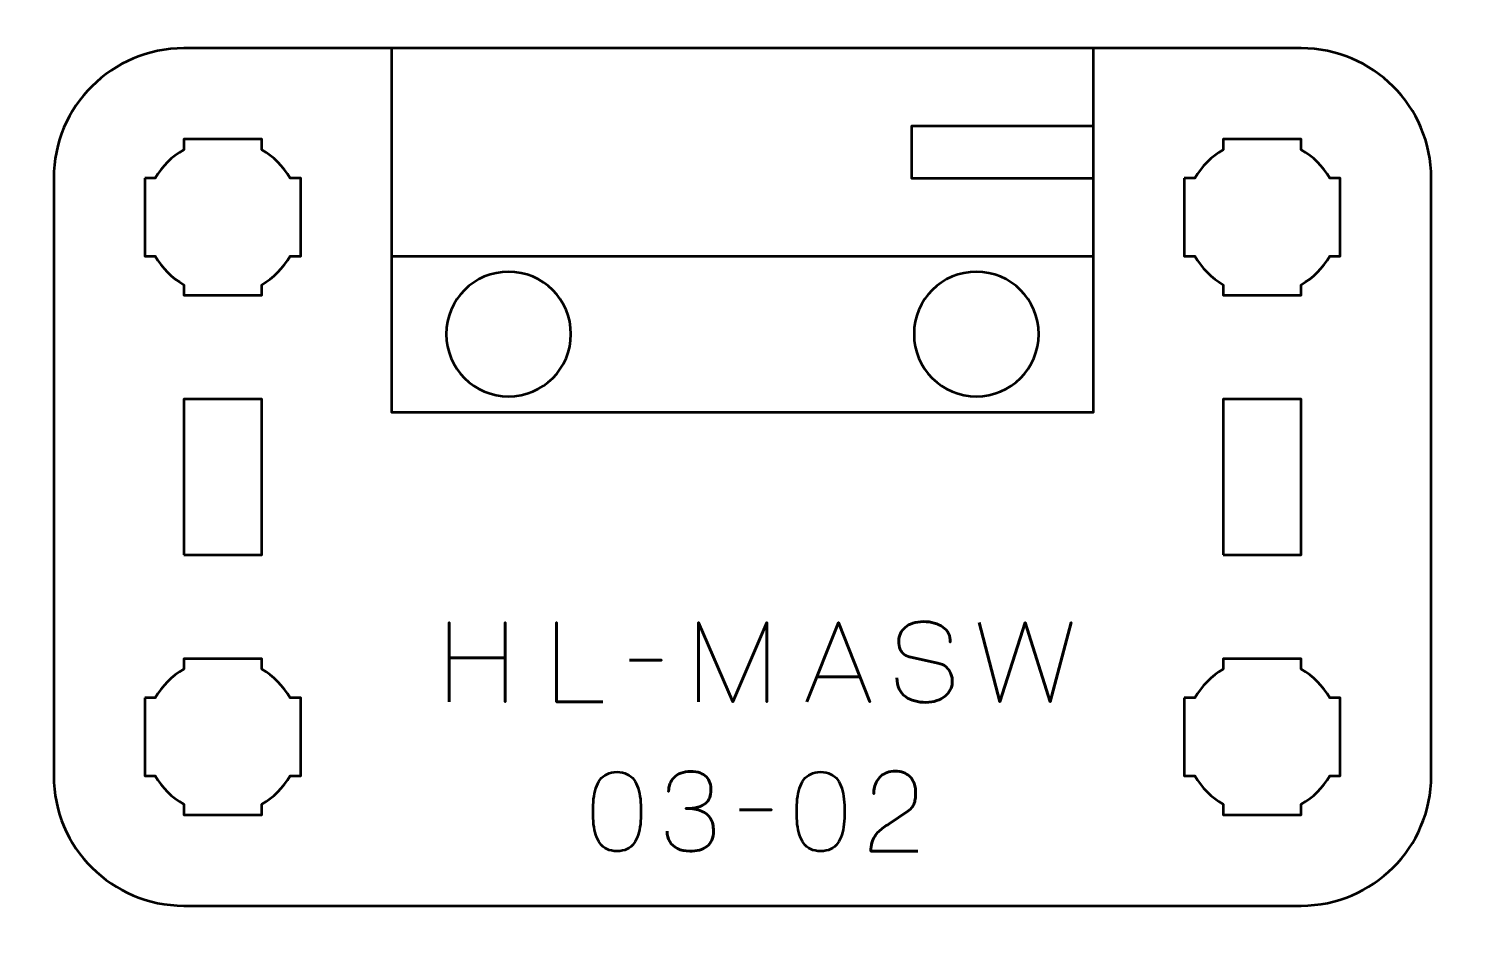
# Model space of a CAD drawing. Header units: centimetres. Extents: x -21 to 0, y -29.7 to 0.
# Drawn here: x -16.95 to -11.4, y -20.65 to -17.12 of the extents above; entities that cross this region are included whole.
import ezdxf

# ---------------------------------------------------------------- set-up
doc = ezdxf.new("R2010")
doc.units = ezdxf.units.CM
doc.header["$MEASUREMENT"] = 0
doc.layers.add('Layer 1', color=7, linetype='Continuous')

msp = doc.modelspace()

# ---------------------------------------------------------------- linework, layer by layer
at = {"layer": 'Layer 1', "lineweight": 53}
for points in [[(-16.35, -19.15), (-16.05, -19.15), (-16.05, -18.55), (-16.35, -18.55), (-16.35, -19.15)], [(-12.35, -19.15), (-12.05, -19.15), (-12.05, -18.55), (-12.35, -18.55), (-12.35, -19.15)]]:
    msp.add_lwpolyline(points, close=True, dxfattribs=at)
at = {"layer": 'Layer 1', "color": 1, "lineweight": 53}
msp.add_open_spline([(-21.00003, -29.19995), (-21.00003, -29.19995), (-21.00003, -2.89992), (-21.00003, -2.89992), (-21.00003, -2.89992), (-21.00003, -2.81709), (-20.93286, -2.74992), (-20.85003, -2.74992), (-20.85003, -2.74992), (-20.7672, -2.74992), (-20.70003, -2.68275), (-20.70003, -2.59992), (-20.70003, -2.59992), (-20.70003, -2.51709), (-20.7672, -2.44992), (-20.85003, -2.44992), (-20.85003, -2.44992), (-20.93286, -2.44992), (-21.00003, -2.38275), (-21.00003, -2.29992), (-21.00003, -2.29992), (-21.00003, -2.21709), (-20.93286, -2.14992), (-20.85003, -2.14992), (-20.85003, -2.14992), (-20.7672, -2.14992), (-20.70003, -2.08275), (-20.70003, -1.99992), (-20.70003, -1.99992), (-20.70003, -1.91709), (-20.7672, -1.84992), (-20.85003, -1.84992), (-20.85003, -1.84992), (-20.93286, -1.84992), (-21.00003, -1.78275), (-21.00003, -1.69992), (-21.00003, -1.69992), (-21.00003, -1.61709), (-20.93286, -1.54992), (-20.85003, -1.54992), (-20.85003, -1.54992), (-20.7672, -1.54992), (-20.70003, -1.48275), (-20.70003, -1.39992), (-20.70003, -1.39992), (-20.70003, -1.31709), (-20.7672, -1.24992), (-20.85003, -1.24992), (-20.85003, -1.24992), (-20.93286, -1.24992), (-21.00003, -1.18275), (-21.00003, -1.09992), (-21.00003, -1.09992), (-21.00003, -1.09992), (-21.00003, -0.49992), (-21.00003, -0.49992), (-21.00003, -0.49992), (-21.00003, -0.22295), (-20.77694, 0.00004), (-20.49994, 0.00004), (-20.49994, 0.00004), (-20.49994, 0.00004), (-0.50008, 0.00004), (-0.50008, 0.00004), (-0.50008, 0.00004), (-0.22294, 0.00004), (0.00002, -0.22295), (0.00002, -0.49992), (0.00002, -0.49992), (0.00002, -0.49992), (0.00002, -29.19995), (0.00002, -29.19995), (0.00002, -29.19995), (0.00002, -29.47695), (-0.22294, -29.70004), (-0.50008, -29.70004), (-0.50008, -29.70004), (-0.50008, -29.70004), (-20.49994, -29.70004), (-20.49994, -29.70004), (-20.49994, -29.70004), (-20.77694, -29.70004), (-21.00003, -29.47695), (-21.00003, -29.19995)], degree=3, knots=[0, 0, 0, 0, 0.047619, 0.047619, 0.047619, 0.047619, 0.0952381, 0.0952381, 0.0952381, 0.0952381, 0.1428571, 0.1428571, 0.1428571, 0.1428571, 0.1904762, 0.1904762, 0.1904762, 0.1904762, 0.2380952, 0.2380952, 0.2380952, 0.2380952, 0.2857143, 0.2857143, 0.2857143, 0.2857143, 0.3333333, 0.3333333, 0.3333333, 0.3333333, 0.3809524, 0.3809524, 0.3809524, 0.3809524, 0.4285714, 0.4285714, 0.4285714, 0.4285714, 0.4761905, 0.4761905, 0.4761905, 0.4761905, 0.5238095, 0.5238095, 0.5238095, 0.5238095, 0.5714286, 0.5714286, 0.5714286, 0.5714286, 0.6190476, 0.6190476, 0.6190476, 0.6190476, 0.6666667, 0.6666667, 0.6666667, 0.6666667, 0.7142857, 0.7142857, 0.7142857, 0.7142857, 0.7619048, 0.7619048, 0.7619048, 0.7619048, 0.8095238, 0.8095238, 0.8095238, 0.8095238, 0.8571429, 0.8571429, 0.8571429, 0.8571429, 0.9047619, 0.9047619, 0.9047619, 0.9047619, 0.952381, 0.952381, 0.952381, 0.952381, 1, 1, 1, 1], dxfattribs=at)
at = {"layer": 'Layer 1', "color": 3, "lineweight": 53}
msp.add_open_spline([(-16.85, -20), (-16.85, -20), (-16.85, -17.7), (-16.85, -17.7), (-16.85, -17.7), (-16.85, -17.42391), (-16.62609, -17.2), (-16.35, -17.2), (-16.35, -17.2), (-16.35, -17.2), (-12.05, -17.2), (-12.05, -17.2), (-12.05, -17.2), (-11.77391, -17.2), (-11.55, -17.42391), (-11.55, -17.7), (-11.55, -17.7), (-11.55, -17.7), (-11.55, -20), (-11.55, -20), (-11.55, -20), (-11.55, -20.27609), (-11.77391, -20.5), (-12.05, -20.5), (-12.05, -20.5), (-12.05, -20.5), (-16.35, -20.5), (-16.35, -20.5), (-16.35, -20.5), (-16.62609, -20.5), (-16.85, -20.27609), (-16.85, -20)], degree=3, knots=[0, 0, 0, 0, 0.125, 0.125, 0.125, 0.125, 0.25, 0.25, 0.25, 0.25, 0.375, 0.375, 0.375, 0.375, 0.5, 0.5, 0.5, 0.5, 0.625, 0.625, 0.625, 0.625, 0.75, 0.75, 0.75, 0.75, 0.875, 0.875, 0.875, 0.875, 1, 1, 1, 1], dxfattribs=at)
at = {"layer": 'Layer 1', "color": 5, "lineweight": 53}
for points, knots in [([(-12.85, -17.2), (-12.85, -17.2), (-12.85, -18.6), (-12.85, -18.6), (-12.85, -18.6), (-12.85, -18.6), (-15.55, -18.6), (-15.55, -18.6), (-15.55, -18.6), (-15.55, -18.6), (-15.55, -17.2), (-15.55, -17.2), (-15.55, -17.2), (-15.55, -17.2), (-12.85, -17.2), (-12.85, -17.2)], [0, 0, 0, 0, 0.25, 0.25, 0.25, 0.25, 0.5, 0.5, 0.5, 0.5, 0.75, 0.75, 0.75, 0.75, 1, 1, 1, 1]), ([(-12.85, -17.2), (-12.85, -17.2), (-12.85, -18), (-12.85, -18), (-12.85, -18), (-12.85, -18), (-15.55, -18), (-15.55, -18), (-15.55, -18), (-15.55, -18), (-15.55, -17.2), (-15.55, -17.2), (-15.55, -17.2), (-15.55, -17.2), (-12.85, -17.2), (-12.85, -17.2)], [0, 0, 0, 0, 0.25, 0.25, 0.25, 0.25, 0.5, 0.5, 0.5, 0.5, 0.75, 0.75, 0.75, 0.75, 1, 1, 1, 1]), ([(-12.85, -17.5), (-12.85, -17.5), (-12.85, -17.7), (-12.85, -17.7), (-12.85, -17.7), (-12.85, -17.7), (-13.55, -17.7), (-13.55, -17.7), (-13.55, -17.7), (-13.55, -17.7), (-13.55, -17.5), (-13.55, -17.5), (-13.55, -17.5), (-13.55, -17.5), (-12.85, -17.5), (-12.85, -17.5)], [0, 0, 0, 0, 0.25, 0.25, 0.25, 0.25, 0.5, 0.5, 0.5, 0.5, 0.75, 0.75, 0.75, 0.75, 1, 1, 1, 1]), ([(-15.32817, -19.71494), (-15.32817, -19.71494), (-15.32817, -19.54603), (-15.32817, -19.54603), (-15.32817, -19.54603), (-15.32817, -19.54603), (-15.1127, -19.54603), (-15.1127, -19.54603), (-15.1127, -19.54603), (-15.1127, -19.54603), (-15.1127, -19.71494), (-15.1127, -19.71494), (-15.1127, -19.71494), (-15.1127, -19.71494), (-15.1127, -19.41014), (-15.1127, -19.41014), (-15.1127, -19.41014), (-15.1127, -19.41014), (-15.1127, -19.54603), (-15.1127, -19.54603), (-15.1127, -19.54603), (-15.1127, -19.54603), (-15.32817, -19.54603), (-15.32817, -19.54603), (-15.32817, -19.54603), (-15.32817, -19.54603), (-15.32817, -19.41014), (-15.32817, -19.41014), (-15.32817, -19.41014), (-15.32817, -19.41014), (-15.32817, -19.71494), (-15.32817, -19.71494)], [0, 0, 0, 0, 0.125, 0.125, 0.125, 0.125, 0.25, 0.25, 0.25, 0.25, 0.375, 0.375, 0.375, 0.375, 0.5, 0.5, 0.5, 0.5, 0.625, 0.625, 0.625, 0.625, 0.75, 0.75, 0.75, 0.75, 0.875, 0.875, 0.875, 0.875, 1, 1, 1, 1]), ([(-14.73678, -19.71494), (-14.73678, -19.71494), (-14.915, -19.71494), (-14.915, -19.71494), (-14.915, -19.71494), (-14.915, -19.71494), (-14.915, -19.40972), (-14.915, -19.40972), (-14.915, -19.40972), (-14.915, -19.40972), (-14.915, -19.71494), (-14.915, -19.71494), (-14.915, -19.71494), (-14.915, -19.71494), (-14.73678, -19.71494), (-14.73678, -19.71494)], [0, 0, 0, 0, 0.25, 0.25, 0.25, 0.25, 0.5, 0.5, 0.5, 0.5, 0.75, 0.75, 0.75, 0.75, 1, 1, 1, 1]), ([(-14.36891, -19.71494), (-14.36891, -19.71494), (-14.36891, -19.40972), (-14.36891, -19.40972), (-14.36891, -19.40972), (-14.36891, -19.40972), (-14.23768, -19.71494), (-14.23768, -19.71494), (-14.23768, -19.71494), (-14.23768, -19.71494), (-14.10602, -19.40972), (-14.10602, -19.40972), (-14.10602, -19.40972), (-14.10602, -19.40972), (-14.10602, -19.71494), (-14.10602, -19.71494), (-14.10602, -19.71494), (-14.10602, -19.71494), (-14.10602, -19.40972), (-14.10602, -19.40972), (-14.10602, -19.40972), (-14.10602, -19.40972), (-14.23768, -19.71494), (-14.23768, -19.71494), (-14.23768, -19.71494), (-14.23768, -19.71494), (-14.36891, -19.40972), (-14.36891, -19.40972), (-14.36891, -19.40972), (-14.36891, -19.40972), (-14.36891, -19.71494), (-14.36891, -19.71494)], [0, 0, 0, 0, 0.125, 0.125, 0.125, 0.125, 0.25, 0.25, 0.25, 0.25, 0.375, 0.375, 0.375, 0.375, 0.5, 0.5, 0.5, 0.5, 0.625, 0.625, 0.625, 0.625, 0.75, 0.75, 0.75, 0.75, 0.875, 0.875, 0.875, 0.875, 1, 1, 1, 1]), ([(-13.95193, -19.71494), (-13.95193, -19.71494), (-13.83086, -19.40972), (-13.83086, -19.40972), (-13.83086, -19.40972), (-13.83086, -19.40972), (-13.70936, -19.71494), (-13.70936, -19.71494), (-13.70936, -19.71494), (-13.70936, -19.71494), (-13.83086, -19.40972), (-13.83086, -19.40972), (-13.83086, -19.40972), (-13.83086, -19.40972), (-13.95193, -19.71494), (-13.95193, -19.71494)], [0, 0, 0, 0, 0.25, 0.25, 0.25, 0.25, 0.5, 0.5, 0.5, 0.5, 0.75, 0.75, 0.75, 0.75, 1, 1, 1, 1]), ([(-13.60607, -19.62265), (-13.60593, -19.63952), (-13.60297, -19.65398), (-13.59704, -19.66605), (-13.59704, -19.66605), (-13.59118, -19.67804), (-13.583, -19.68785), (-13.5727, -19.69547), (-13.5727, -19.69547), (-13.56233, -19.70302), (-13.5504, -19.70859), (-13.53693, -19.71219), (-13.53693, -19.71219), (-13.52352, -19.71572), (-13.50913, -19.71748), (-13.49389, -19.71748), (-13.49389, -19.71748), (-13.47851, -19.71741), (-13.46468, -19.71515), (-13.45233, -19.71085), (-13.45233, -19.71085), (-13.44005, -19.70654), (-13.42954, -19.70076), (-13.42072, -19.69349), (-13.42072, -19.69349), (-13.41197, -19.68622), (-13.4052, -19.67811), (-13.4004, -19.66908), (-13.4004, -19.66908), (-13.3956, -19.66005), (-13.39306, -19.65081), (-13.39271, -19.64128), (-13.39271, -19.64128), (-13.39229, -19.62879), (-13.39412, -19.61736), (-13.39814, -19.60706), (-13.39814, -19.60706), (-13.40217, -19.59676), (-13.40838, -19.58815), (-13.41677, -19.5811), (-13.41677, -19.5811), (-13.4251, -19.57404), (-13.43561, -19.5691), (-13.44817, -19.56635), (-13.44817, -19.56635), (-13.44817, -19.56635), (-13.55188, -19.54391), (-13.55188, -19.54391), (-13.55188, -19.54391), (-13.56162, -19.54187), (-13.57002, -19.53841), (-13.57693, -19.53361), (-13.57693, -19.53361), (-13.58385, -19.52875), (-13.58921, -19.52204), (-13.59288, -19.51343), (-13.59288, -19.51343), (-13.59655, -19.5049), (-13.59845, -19.49403), (-13.59845, -19.48084), (-13.59845, -19.48084), (-13.59845, -19.47082), (-13.5964, -19.46137), (-13.59224, -19.45248), (-13.59224, -19.45248), (-13.58815, -19.44359), (-13.58208, -19.43575), (-13.57411, -19.42884), (-13.57411, -19.42884), (-13.56614, -19.422), (-13.55626, -19.41663), (-13.54455, -19.41275), (-13.54455, -19.41275), (-13.53276, -19.4088), (-13.51929, -19.40683), (-13.50405, -19.40676), (-13.50405, -19.40676), (-13.48874, -19.40676), (-13.4747, -19.40852), (-13.46186, -19.41205), (-13.46186, -19.41205), (-13.44909, -19.41558), (-13.43801, -19.42066), (-13.4287, -19.42743), (-13.4287, -19.42743), (-13.41938, -19.4342), (-13.41219, -19.44253), (-13.40725, -19.45226), (-13.40725, -19.45226), (-13.40231, -19.46207), (-13.39998, -19.47329), (-13.40033, -19.48592), (-13.40033, -19.48592), (-13.39998, -19.47329), (-13.40231, -19.46207), (-13.40725, -19.45226), (-13.40725, -19.45226), (-13.41219, -19.44253), (-13.41938, -19.4342), (-13.4287, -19.42743), (-13.4287, -19.42743), (-13.43801, -19.42066), (-13.44909, -19.41558), (-13.46186, -19.41205), (-13.46186, -19.41205), (-13.4747, -19.40852), (-13.48874, -19.40676), (-13.50405, -19.40676), (-13.50405, -19.40676), (-13.51929, -19.40683), (-13.53276, -19.4088), (-13.54455, -19.41275), (-13.54455, -19.41275), (-13.55626, -19.41663), (-13.56614, -19.422), (-13.57411, -19.42884), (-13.57411, -19.42884), (-13.58208, -19.43575), (-13.58815, -19.44359), (-13.59224, -19.45248), (-13.59224, -19.45248), (-13.5964, -19.46137), (-13.59845, -19.47082), (-13.59845, -19.48084), (-13.59845, -19.48084), (-13.59845, -19.49403), (-13.59662, -19.5049), (-13.59309, -19.51336), (-13.59309, -19.51336), (-13.58949, -19.5219), (-13.5842, -19.52853), (-13.57728, -19.5334), (-13.57728, -19.5334), (-13.57037, -19.5382), (-13.5619, -19.54173), (-13.55188, -19.54391), (-13.55188, -19.54391), (-13.55188, -19.54391), (-13.44817, -19.56635), (-13.44817, -19.56635), (-13.44817, -19.56635), (-13.43533, -19.5691), (-13.42474, -19.57404), (-13.41642, -19.5811), (-13.41642, -19.5811), (-13.40802, -19.58815), (-13.40188, -19.59676), (-13.39793, -19.60706), (-13.39793, -19.60706), (-13.39405, -19.61736), (-13.39229, -19.62879), (-13.39271, -19.64128), (-13.39271, -19.64128), (-13.39306, -19.65081), (-13.3956, -19.66005), (-13.4004, -19.66908), (-13.4004, -19.66908), (-13.4052, -19.67811), (-13.41197, -19.68622), (-13.42072, -19.69349), (-13.42072, -19.69349), (-13.42954, -19.70076), (-13.44005, -19.70654), (-13.45233, -19.71085), (-13.45233, -19.71085), (-13.46468, -19.71515), (-13.47851, -19.71741), (-13.49389, -19.71748), (-13.49389, -19.71748), (-13.50913, -19.71748), (-13.52352, -19.71572), (-13.53693, -19.71219), (-13.53693, -19.71219), (-13.5504, -19.70859), (-13.56233, -19.70302), (-13.5727, -19.69547), (-13.5727, -19.69547), (-13.583, -19.68785), (-13.59118, -19.67804), (-13.59704, -19.66605), (-13.59704, -19.66605), (-13.60297, -19.65398), (-13.60593, -19.63952), (-13.60607, -19.62265)], [0, 0, 0, 0, 0.0217391, 0.0217391, 0.0217391, 0.0217391, 0.0434783, 0.0434783, 0.0434783, 0.0434783, 0.0652174, 0.0652174, 0.0652174, 0.0652174, 0.0869565, 0.0869565, 0.0869565, 0.0869565, 0.1086957, 0.1086957, 0.1086957, 0.1086957, 0.1304348, 0.1304348, 0.1304348, 0.1304348, 0.1521739, 0.1521739, 0.1521739, 0.1521739, 0.173913, 0.173913, 0.173913, 0.173913, 0.1956522, 0.1956522, 0.1956522, 0.1956522, 0.2173913, 0.2173913, 0.2173913, 0.2173913, 0.2391304, 0.2391304, 0.2391304, 0.2391304, 0.2608696, 0.2608696, 0.2608696, 0.2608696, 0.2826087, 0.2826087, 0.2826087, 0.2826087, 0.3043478, 0.3043478, 0.3043478, 0.3043478, 0.326087, 0.326087, 0.326087, 0.326087, 0.3478261, 0.3478261, 0.3478261, 0.3478261, 0.3695652, 0.3695652, 0.3695652, 0.3695652, 0.3913043, 0.3913043, 0.3913043, 0.3913043, 0.4130435, 0.4130435, 0.4130435, 0.4130435, 0.4347826, 0.4347826, 0.4347826, 0.4347826, 0.4565217, 0.4565217, 0.4565217, 0.4565217, 0.4782609, 0.4782609, 0.4782609, 0.4782609, 0.5, 0.5, 0.5, 0.5, 0.5217391, 0.5217391, 0.5217391, 0.5217391, 0.5434783, 0.5434783, 0.5434783, 0.5434783, 0.5652174, 0.5652174, 0.5652174, 0.5652174, 0.5869565, 0.5869565, 0.5869565, 0.5869565, 0.6086957, 0.6086957, 0.6086957, 0.6086957, 0.6304348, 0.6304348, 0.6304348, 0.6304348, 0.6521739, 0.6521739, 0.6521739, 0.6521739, 0.673913, 0.673913, 0.673913, 0.673913, 0.6956522, 0.6956522, 0.6956522, 0.6956522, 0.7173913, 0.7173913, 0.7173913, 0.7173913, 0.7391304, 0.7391304, 0.7391304, 0.7391304, 0.7608696, 0.7608696, 0.7608696, 0.7608696, 0.7826087, 0.7826087, 0.7826087, 0.7826087, 0.8043478, 0.8043478, 0.8043478, 0.8043478, 0.826087, 0.826087, 0.826087, 0.826087, 0.8478261, 0.8478261, 0.8478261, 0.8478261, 0.8695652, 0.8695652, 0.8695652, 0.8695652, 0.8913043, 0.8913043, 0.8913043, 0.8913043, 0.9130435, 0.9130435, 0.9130435, 0.9130435, 0.9347826, 0.9347826, 0.9347826, 0.9347826, 0.9565217, 0.9565217, 0.9565217, 0.9565217, 0.9782609, 0.9782609, 0.9782609, 0.9782609, 1, 1, 1, 1]), ([(-13.28984, -19.40972), (-13.28984, -19.40972), (-13.20941, -19.71494), (-13.20941, -19.71494), (-13.20941, -19.71494), (-13.20941, -19.71494), (-13.11247, -19.40972), (-13.11247, -19.40972), (-13.11247, -19.40972), (-13.11247, -19.40972), (-13.01552, -19.71494), (-13.01552, -19.71494), (-13.01552, -19.71494), (-13.01552, -19.71494), (-12.93509, -19.40972), (-12.93509, -19.40972), (-12.93509, -19.40972), (-12.93509, -19.40972), (-13.01552, -19.71494), (-13.01552, -19.71494), (-13.01552, -19.71494), (-13.01552, -19.71494), (-13.11247, -19.40972), (-13.11247, -19.40972), (-13.11247, -19.40972), (-13.11247, -19.40972), (-13.20941, -19.71494), (-13.20941, -19.71494), (-13.20941, -19.71494), (-13.20941, -19.71494), (-13.28984, -19.40972), (-13.28984, -19.40972)], [0, 0, 0, 0, 0.125, 0.125, 0.125, 0.125, 0.25, 0.25, 0.25, 0.25, 0.375, 0.375, 0.375, 0.375, 0.5, 0.5, 0.5, 0.5, 0.625, 0.625, 0.625, 0.625, 0.75, 0.75, 0.75, 0.75, 0.875, 0.875, 0.875, 0.875, 1, 1, 1, 1]), ([(-14.63476, -19.55534), (-14.63476, -19.55534), (-14.51157, -19.55534), (-14.51157, -19.55534), (-14.51157, -19.55534), (-14.51157, -19.55534), (-14.63476, -19.55534), (-14.63476, -19.55534)], [0, 0, 0, 0, 0.5, 0.5, 0.5, 0.5, 1, 1, 1, 1]), ([(-13.91383, -19.61884), (-13.91383, -19.61884), (-13.74789, -19.61884), (-13.74789, -19.61884), (-13.74789, -19.61884), (-13.74789, -19.61884), (-13.91383, -19.61884), (-13.91383, -19.61884)], [0, 0, 0, 0, 0.5, 0.5, 0.5, 0.5, 1, 1, 1, 1]), ([(-14.6828, -20.29025), (-14.66799, -20.29018), (-14.65522, -20.28757), (-14.64456, -20.28249), (-14.64456, -20.28249), (-14.63398, -20.27741), (-14.62516, -20.27014), (-14.61811, -20.2609), (-14.61811, -20.2609), (-14.61112, -20.25159), (-14.60562, -20.24058), (-14.60153, -20.22788), (-14.60153, -20.22788), (-14.5975, -20.21518), (-14.59461, -20.20128), (-14.59299, -20.18604), (-14.59299, -20.18604), (-14.59129, -20.1708), (-14.59045, -20.15478), (-14.59052, -20.13785), (-14.59052, -20.13785), (-14.59045, -20.12099), (-14.59129, -20.10497), (-14.59299, -20.0898), (-14.59299, -20.0898), (-14.59461, -20.07463), (-14.5975, -20.06066), (-14.60153, -20.04796), (-14.60153, -20.04796), (-14.60562, -20.03533), (-14.61112, -20.02433), (-14.61811, -20.01494), (-14.61811, -20.01494), (-14.62516, -20.00563), (-14.63398, -19.99836), (-14.64456, -19.99328), (-14.64456, -19.99328), (-14.65522, -19.98813), (-14.66799, -19.98552), (-14.6828, -19.98545), (-14.6828, -19.98545), (-14.69762, -19.98552), (-14.71039, -19.98813), (-14.72105, -19.99328), (-14.72105, -19.99328), (-14.73163, -19.99836), (-14.74045, -20.00563), (-14.7475, -20.01494), (-14.7475, -20.01494), (-14.75449, -20.02433), (-14.75999, -20.03533), (-14.76408, -20.04796), (-14.76408, -20.04796), (-14.76811, -20.06066), (-14.771, -20.07463), (-14.77262, -20.0898), (-14.77262, -20.0898), (-14.77431, -20.10497), (-14.77516, -20.12099), (-14.77509, -20.13785), (-14.77509, -20.13785), (-14.77516, -20.15478), (-14.77431, -20.1708), (-14.77262, -20.18604), (-14.77262, -20.18604), (-14.771, -20.20128), (-14.76811, -20.21518), (-14.76408, -20.22788), (-14.76408, -20.22788), (-14.75999, -20.24058), (-14.75449, -20.25159), (-14.7475, -20.2609), (-14.7475, -20.2609), (-14.74045, -20.27014), (-14.73163, -20.27741), (-14.72105, -20.28249), (-14.72105, -20.28249), (-14.71039, -20.28757), (-14.69762, -20.29018), (-14.6828, -20.29025)], [0, 0, 0, 0, 0.05, 0.05, 0.05, 0.05, 0.1, 0.1, 0.1, 0.1, 0.15, 0.15, 0.15, 0.15, 0.2, 0.2, 0.2, 0.2, 0.25, 0.25, 0.25, 0.25, 0.3, 0.3, 0.3, 0.3, 0.35, 0.35, 0.35, 0.35, 0.4, 0.4, 0.4, 0.4, 0.45, 0.45, 0.45, 0.45, 0.5, 0.5, 0.5, 0.5, 0.55, 0.55, 0.55, 0.55, 0.6, 0.6, 0.6, 0.6, 0.65, 0.65, 0.65, 0.65, 0.7, 0.7, 0.7, 0.7, 0.75, 0.75, 0.75, 0.75, 0.8, 0.8, 0.8, 0.8, 0.85, 0.85, 0.85, 0.85, 0.9, 0.9, 0.9, 0.9, 0.95, 0.95, 0.95, 0.95, 1, 1, 1, 1]), ([(-14.6828, -20.29025), (-14.66799, -20.29018), (-14.65522, -20.28757), (-14.64456, -20.28249), (-14.64456, -20.28249), (-14.63398, -20.27741), (-14.62516, -20.27014), (-14.61811, -20.2609), (-14.61811, -20.2609), (-14.61112, -20.25159), (-14.60562, -20.24058), (-14.60153, -20.22788), (-14.60153, -20.22788), (-14.5975, -20.21518), (-14.59461, -20.20128), (-14.59299, -20.18604), (-14.59299, -20.18604), (-14.59129, -20.1708), (-14.59045, -20.15478), (-14.59052, -20.13785), (-14.59052, -20.13785), (-14.59045, -20.12099), (-14.59129, -20.10497), (-14.59299, -20.0898), (-14.59299, -20.0898), (-14.59461, -20.07463), (-14.5975, -20.06066), (-14.60153, -20.04796), (-14.60153, -20.04796), (-14.60562, -20.03533), (-14.61112, -20.02433), (-14.61811, -20.01494), (-14.61811, -20.01494), (-14.62516, -20.00563), (-14.63398, -19.99836), (-14.64456, -19.99328), (-14.64456, -19.99328), (-14.65522, -19.98813), (-14.66799, -19.98552), (-14.6828, -19.98545), (-14.6828, -19.98545), (-14.69762, -19.98552), (-14.71039, -19.98813), (-14.72105, -19.99328), (-14.72105, -19.99328), (-14.73163, -19.99836), (-14.74045, -20.00563), (-14.7475, -20.01494), (-14.7475, -20.01494), (-14.75449, -20.02433), (-14.75999, -20.03533), (-14.76408, -20.04796), (-14.76408, -20.04796), (-14.76811, -20.06066), (-14.771, -20.07463), (-14.77262, -20.0898), (-14.77262, -20.0898), (-14.77431, -20.10497), (-14.77516, -20.12099), (-14.77509, -20.13785), (-14.77509, -20.13785), (-14.77516, -20.15478), (-14.77431, -20.1708), (-14.77262, -20.18604), (-14.77262, -20.18604), (-14.771, -20.20128), (-14.76811, -20.21518), (-14.76408, -20.22788), (-14.76408, -20.22788), (-14.75999, -20.24058), (-14.75449, -20.25159), (-14.7475, -20.2609), (-14.7475, -20.2609), (-14.74045, -20.27014), (-14.73163, -20.27741), (-14.72105, -20.28249), (-14.72105, -20.28249), (-14.71039, -20.28757), (-14.69762, -20.29018), (-14.6828, -20.29025)], [0, 0, 0, 0, 0.05, 0.05, 0.05, 0.05, 0.1, 0.1, 0.1, 0.1, 0.15, 0.15, 0.15, 0.15, 0.2, 0.2, 0.2, 0.2, 0.25, 0.25, 0.25, 0.25, 0.3, 0.3, 0.3, 0.3, 0.35, 0.35, 0.35, 0.35, 0.4, 0.4, 0.4, 0.4, 0.45, 0.45, 0.45, 0.45, 0.5, 0.5, 0.5, 0.5, 0.55, 0.55, 0.55, 0.55, 0.6, 0.6, 0.6, 0.6, 0.65, 0.65, 0.65, 0.65, 0.7, 0.7, 0.7, 0.7, 0.75, 0.75, 0.75, 0.75, 0.8, 0.8, 0.8, 0.8, 0.85, 0.85, 0.85, 0.85, 0.9, 0.9, 0.9, 0.9, 0.95, 0.95, 0.95, 0.95, 1, 1, 1, 1]), ([(-14.49019, -20.21363), (-14.49012, -20.22887), (-14.48659, -20.24213), (-14.47961, -20.25363), (-14.47961, -20.25363), (-14.47262, -20.26506), (-14.46267, -20.27402), (-14.44969, -20.28044), (-14.44969, -20.28044), (-14.43671, -20.28686), (-14.42112, -20.29011), (-14.40298, -20.29025), (-14.40298, -20.29025), (-14.38937, -20.29025), (-14.37702, -20.28884), (-14.3658, -20.28588), (-14.3658, -20.28588), (-14.35465, -20.28291), (-14.34506, -20.27833), (-14.33694, -20.27205), (-14.33694, -20.27205), (-14.32883, -20.26577), (-14.32262, -20.25765), (-14.31818, -20.24778), (-14.31818, -20.24778), (-14.3138, -20.23783), (-14.31162, -20.2259), (-14.31155, -20.21193), (-14.31155, -20.21193), (-14.31147, -20.19331), (-14.31528, -20.17757), (-14.32283, -20.1648), (-14.32283, -20.1648), (-14.33038, -20.15203), (-14.3421, -20.14244), (-14.35783, -20.13588), (-14.35783, -20.13588), (-14.37356, -20.12931), (-14.39374, -20.126), (-14.41822, -20.126), (-14.41822, -20.126), (-14.39995, -20.12607), (-14.38464, -20.12438), (-14.37215, -20.12092), (-14.37215, -20.12092), (-14.35973, -20.11746), (-14.34979, -20.11259), (-14.34231, -20.10624), (-14.34231, -20.10624), (-14.33483, -20.09996), (-14.3294, -20.09248), (-14.32615, -20.08388), (-14.32615, -20.08388), (-14.32283, -20.07534), (-14.32121, -20.06596), (-14.32128, -20.05573), (-14.32128, -20.05573), (-14.32121, -20.04549), (-14.32262, -20.03604), (-14.32544, -20.02729), (-14.32544, -20.02729), (-14.3282, -20.01854), (-14.33271, -20.01085), (-14.33885, -20.00429), (-14.33885, -20.00429), (-14.34499, -19.99773), (-14.3531, -19.99258), (-14.36305, -19.98891), (-14.36305, -19.98891), (-14.37307, -19.98524), (-14.38528, -19.98341), (-14.3996, -19.98334), (-14.3996, -19.98334), (-14.41385, -19.98341), (-14.42634, -19.98552), (-14.43692, -19.98962), (-14.43692, -19.98962), (-14.44758, -19.99371), (-14.45632, -19.99928), (-14.46338, -20.00641), (-14.46338, -20.00641), (-14.47036, -20.01353), (-14.47559, -20.02165), (-14.47904, -20.03082), (-14.47904, -20.03082), (-14.48257, -20.03999), (-14.48426, -20.04973), (-14.48426, -20.05996), (-14.48426, -20.05996), (-14.48426, -20.04973), (-14.48257, -20.03999), (-14.47904, -20.03082), (-14.47904, -20.03082), (-14.47559, -20.02165), (-14.47036, -20.01353), (-14.46338, -20.00641), (-14.46338, -20.00641), (-14.45632, -19.99928), (-14.44758, -19.99371), (-14.43692, -19.98962), (-14.43692, -19.98962), (-14.42634, -19.98552), (-14.41385, -19.98341), (-14.3996, -19.98334), (-14.3996, -19.98334), (-14.38528, -19.98341), (-14.37307, -19.98524), (-14.36305, -19.98891), (-14.36305, -19.98891), (-14.3531, -19.99258), (-14.34499, -19.99773), (-14.33885, -20.00429), (-14.33885, -20.00429), (-14.33271, -20.01085), (-14.3282, -20.01854), (-14.32544, -20.02729), (-14.32544, -20.02729), (-14.32262, -20.03604), (-14.32121, -20.04549), (-14.32128, -20.05573), (-14.32128, -20.05573), (-14.32121, -20.06596), (-14.32283, -20.07534), (-14.32615, -20.08388), (-14.32615, -20.08388), (-14.3294, -20.09248), (-14.33483, -20.09996), (-14.34231, -20.10624), (-14.34231, -20.10624), (-14.34979, -20.11259), (-14.35973, -20.11746), (-14.37215, -20.12092), (-14.37215, -20.12092), (-14.38464, -20.12438), (-14.39995, -20.12607), (-14.41822, -20.126), (-14.41822, -20.126), (-14.39374, -20.126), (-14.37356, -20.12931), (-14.35783, -20.13588), (-14.35783, -20.13588), (-14.3421, -20.14244), (-14.33038, -20.15203), (-14.32283, -20.1648), (-14.32283, -20.1648), (-14.31528, -20.17757), (-14.31147, -20.19331), (-14.31155, -20.21193), (-14.31155, -20.21193), (-14.31162, -20.2259), (-14.3138, -20.23783), (-14.31818, -20.24778), (-14.31818, -20.24778), (-14.32262, -20.25765), (-14.32883, -20.26577), (-14.33694, -20.27205), (-14.33694, -20.27205), (-14.34506, -20.27833), (-14.35465, -20.28291), (-14.3658, -20.28588), (-14.3658, -20.28588), (-14.37702, -20.28884), (-14.38937, -20.29025), (-14.40298, -20.29025), (-14.40298, -20.29025), (-14.42112, -20.29011), (-14.43671, -20.28686), (-14.44969, -20.28044), (-14.44969, -20.28044), (-14.46267, -20.27402), (-14.47262, -20.26506), (-14.47961, -20.25363), (-14.47961, -20.25363), (-14.48659, -20.24213), (-14.49012, -20.22887), (-14.49019, -20.21363)], [0, 0, 0, 0, 0.0227273, 0.0227273, 0.0227273, 0.0227273, 0.0454545, 0.0454545, 0.0454545, 0.0454545, 0.0681818, 0.0681818, 0.0681818, 0.0681818, 0.0909091, 0.0909091, 0.0909091, 0.0909091, 0.1136364, 0.1136364, 0.1136364, 0.1136364, 0.1363636, 0.1363636, 0.1363636, 0.1363636, 0.1590909, 0.1590909, 0.1590909, 0.1590909, 0.1818182, 0.1818182, 0.1818182, 0.1818182, 0.2045455, 0.2045455, 0.2045455, 0.2045455, 0.2272727, 0.2272727, 0.2272727, 0.2272727, 0.25, 0.25, 0.25, 0.25, 0.2727273, 0.2727273, 0.2727273, 0.2727273, 0.2954545, 0.2954545, 0.2954545, 0.2954545, 0.3181818, 0.3181818, 0.3181818, 0.3181818, 0.3409091, 0.3409091, 0.3409091, 0.3409091, 0.3636364, 0.3636364, 0.3636364, 0.3636364, 0.3863636, 0.3863636, 0.3863636, 0.3863636, 0.4090909, 0.4090909, 0.4090909, 0.4090909, 0.4318182, 0.4318182, 0.4318182, 0.4318182, 0.4545455, 0.4545455, 0.4545455, 0.4545455, 0.4772727, 0.4772727, 0.4772727, 0.4772727, 0.5, 0.5, 0.5, 0.5, 0.5227273, 0.5227273, 0.5227273, 0.5227273, 0.5454545, 0.5454545, 0.5454545, 0.5454545, 0.5681818, 0.5681818, 0.5681818, 0.5681818, 0.5909091, 0.5909091, 0.5909091, 0.5909091, 0.6136364, 0.6136364, 0.6136364, 0.6136364, 0.6363636, 0.6363636, 0.6363636, 0.6363636, 0.6590909, 0.6590909, 0.6590909, 0.6590909, 0.6818182, 0.6818182, 0.6818182, 0.6818182, 0.7045455, 0.7045455, 0.7045455, 0.7045455, 0.7272727, 0.7272727, 0.7272727, 0.7272727, 0.75, 0.75, 0.75, 0.75, 0.7727273, 0.7727273, 0.7727273, 0.7727273, 0.7954545, 0.7954545, 0.7954545, 0.7954545, 0.8181818, 0.8181818, 0.8181818, 0.8181818, 0.8409091, 0.8409091, 0.8409091, 0.8409091, 0.8636364, 0.8636364, 0.8636364, 0.8636364, 0.8863636, 0.8863636, 0.8863636, 0.8863636, 0.9090909, 0.9090909, 0.9090909, 0.9090909, 0.9318182, 0.9318182, 0.9318182, 0.9318182, 0.9545455, 0.9545455, 0.9545455, 0.9545455, 0.9772727, 0.9772727, 0.9772727, 0.9772727, 1, 1, 1, 1]), ([(-13.89922, -20.29025), (-13.88441, -20.29018), (-13.87164, -20.28757), (-13.86098, -20.28249), (-13.86098, -20.28249), (-13.8504, -20.27741), (-13.84158, -20.27014), (-13.83453, -20.2609), (-13.83453, -20.2609), (-13.82754, -20.25159), (-13.82204, -20.24058), (-13.81795, -20.22788), (-13.81795, -20.22788), (-13.81392, -20.21518), (-13.81103, -20.20128), (-13.80941, -20.18604), (-13.80941, -20.18604), (-13.80771, -20.1708), (-13.80687, -20.15478), (-13.80694, -20.13785), (-13.80694, -20.13785), (-13.80687, -20.12099), (-13.80771, -20.10497), (-13.80941, -20.0898), (-13.80941, -20.0898), (-13.81103, -20.07463), (-13.81392, -20.06066), (-13.81795, -20.04796), (-13.81795, -20.04796), (-13.82204, -20.03533), (-13.82754, -20.02433), (-13.83453, -20.01494), (-13.83453, -20.01494), (-13.84158, -20.00563), (-13.8504, -19.99836), (-13.86098, -19.99328), (-13.86098, -19.99328), (-13.87164, -19.98813), (-13.88441, -19.98552), (-13.89922, -19.98545), (-13.89922, -19.98545), (-13.91404, -19.98552), (-13.92681, -19.98813), (-13.93747, -19.99328), (-13.93747, -19.99328), (-13.94805, -19.99836), (-13.95687, -20.00563), (-13.96392, -20.01494), (-13.96392, -20.01494), (-13.97091, -20.02433), (-13.97641, -20.03533), (-13.9805, -20.04796), (-13.9805, -20.04796), (-13.98453, -20.06066), (-13.98742, -20.07463), (-13.98904, -20.0898), (-13.98904, -20.0898), (-13.99073, -20.10497), (-13.99158, -20.12099), (-13.99151, -20.13785), (-13.99151, -20.13785), (-13.99158, -20.15478), (-13.99073, -20.1708), (-13.98904, -20.18604), (-13.98904, -20.18604), (-13.98742, -20.20128), (-13.98453, -20.21518), (-13.9805, -20.22788), (-13.9805, -20.22788), (-13.97641, -20.24058), (-13.97091, -20.25159), (-13.96392, -20.2609), (-13.96392, -20.2609), (-13.95687, -20.27014), (-13.94805, -20.27741), (-13.93747, -20.28249), (-13.93747, -20.28249), (-13.92681, -20.28757), (-13.91404, -20.29018), (-13.89922, -20.29025)], [0, 0, 0, 0, 0.05, 0.05, 0.05, 0.05, 0.1, 0.1, 0.1, 0.1, 0.15, 0.15, 0.15, 0.15, 0.2, 0.2, 0.2, 0.2, 0.25, 0.25, 0.25, 0.25, 0.3, 0.3, 0.3, 0.3, 0.35, 0.35, 0.35, 0.35, 0.4, 0.4, 0.4, 0.4, 0.45, 0.45, 0.45, 0.45, 0.5, 0.5, 0.5, 0.5, 0.55, 0.55, 0.55, 0.55, 0.6, 0.6, 0.6, 0.6, 0.65, 0.65, 0.65, 0.65, 0.7, 0.7, 0.7, 0.7, 0.75, 0.75, 0.75, 0.75, 0.8, 0.8, 0.8, 0.8, 0.85, 0.85, 0.85, 0.85, 0.9, 0.9, 0.9, 0.9, 0.95, 0.95, 0.95, 0.95, 1, 1, 1, 1]), ([(-13.89922, -20.29025), (-13.88441, -20.29018), (-13.87164, -20.28757), (-13.86098, -20.28249), (-13.86098, -20.28249), (-13.8504, -20.27741), (-13.84158, -20.27014), (-13.83453, -20.2609), (-13.83453, -20.2609), (-13.82754, -20.25159), (-13.82204, -20.24058), (-13.81795, -20.22788), (-13.81795, -20.22788), (-13.81392, -20.21518), (-13.81103, -20.20128), (-13.80941, -20.18604), (-13.80941, -20.18604), (-13.80771, -20.1708), (-13.80687, -20.15478), (-13.80694, -20.13785), (-13.80694, -20.13785), (-13.80687, -20.12099), (-13.80771, -20.10497), (-13.80941, -20.0898), (-13.80941, -20.0898), (-13.81103, -20.07463), (-13.81392, -20.06066), (-13.81795, -20.04796), (-13.81795, -20.04796), (-13.82204, -20.03533), (-13.82754, -20.02433), (-13.83453, -20.01494), (-13.83453, -20.01494), (-13.84158, -20.00563), (-13.8504, -19.99836), (-13.86098, -19.99328), (-13.86098, -19.99328), (-13.87164, -19.98813), (-13.88441, -19.98552), (-13.89922, -19.98545), (-13.89922, -19.98545), (-13.91404, -19.98552), (-13.92681, -19.98813), (-13.93747, -19.99328), (-13.93747, -19.99328), (-13.94805, -19.99836), (-13.95687, -20.00563), (-13.96392, -20.01494), (-13.96392, -20.01494), (-13.97091, -20.02433), (-13.97641, -20.03533), (-13.9805, -20.04796), (-13.9805, -20.04796), (-13.98453, -20.06066), (-13.98742, -20.07463), (-13.98904, -20.0898), (-13.98904, -20.0898), (-13.99073, -20.10497), (-13.99158, -20.12099), (-13.99151, -20.13785), (-13.99151, -20.13785), (-13.99158, -20.15478), (-13.99073, -20.1708), (-13.98904, -20.18604), (-13.98904, -20.18604), (-13.98742, -20.20128), (-13.98453, -20.21518), (-13.9805, -20.22788), (-13.9805, -20.22788), (-13.97641, -20.24058), (-13.97091, -20.25159), (-13.96392, -20.2609), (-13.96392, -20.2609), (-13.95687, -20.27014), (-13.94805, -20.27741), (-13.93747, -20.28249), (-13.93747, -20.28249), (-13.92681, -20.28757), (-13.91404, -20.29018), (-13.89922, -20.29025)], [0, 0, 0, 0, 0.05, 0.05, 0.05, 0.05, 0.1, 0.1, 0.1, 0.1, 0.15, 0.15, 0.15, 0.15, 0.2, 0.2, 0.2, 0.2, 0.25, 0.25, 0.25, 0.25, 0.3, 0.3, 0.3, 0.3, 0.35, 0.35, 0.35, 0.35, 0.4, 0.4, 0.4, 0.4, 0.45, 0.45, 0.45, 0.45, 0.5, 0.5, 0.5, 0.5, 0.55, 0.55, 0.55, 0.55, 0.6, 0.6, 0.6, 0.6, 0.65, 0.65, 0.65, 0.65, 0.7, 0.7, 0.7, 0.7, 0.75, 0.75, 0.75, 0.75, 0.8, 0.8, 0.8, 0.8, 0.85, 0.85, 0.85, 0.85, 0.9, 0.9, 0.9, 0.9, 0.95, 0.95, 0.95, 0.95, 1, 1, 1, 1]), ([(-13.525, -20.29025), (-13.525, -20.29025), (-13.70661, -20.29025), (-13.70661, -20.29025), (-13.70661, -20.29025), (-13.70626, -20.27797), (-13.70471, -20.26711), (-13.70209, -20.25779), (-13.70209, -20.25779), (-13.69941, -20.24848), (-13.69582, -20.2403), (-13.69137, -20.23324), (-13.69137, -20.23324), (-13.68685, -20.22619), (-13.6817, -20.21991), (-13.67585, -20.2144), (-13.67585, -20.2144), (-13.66999, -20.20883), (-13.66371, -20.20375), (-13.65694, -20.19895), (-13.65694, -20.19895), (-13.65017, -20.19422), (-13.64318, -20.1895), (-13.63591, -20.18484), (-13.63591, -20.18484), (-13.63591, -20.18484), (-13.56352, -20.13658), (-13.56352, -20.13658), (-13.56352, -20.13658), (-13.55612, -20.13136), (-13.55033, -20.12565), (-13.54624, -20.11951), (-13.54624, -20.11951), (-13.54208, -20.11337), (-13.53918, -20.10688), (-13.53742, -20.10003), (-13.53742, -20.10003), (-13.53573, -20.09326), (-13.53467, -20.08628), (-13.53432, -20.07922), (-13.53432, -20.07922), (-13.53396, -20.07209), (-13.53382, -20.06497), (-13.53389, -20.05784), (-13.53389, -20.05784), (-13.53389, -20.05199), (-13.53467, -20.04571), (-13.53622, -20.03893), (-13.53622, -20.03893), (-13.53784, -20.03223), (-13.54038, -20.02553), (-13.54398, -20.0189), (-13.54398, -20.0189), (-13.54758, -20.01226), (-13.55238, -20.0062), (-13.55837, -20.00069), (-13.55837, -20.00069), (-13.56437, -19.99526), (-13.57178, -19.99089), (-13.5806, -19.98757), (-13.5806, -19.98757), (-13.58942, -19.98425), (-13.59979, -19.98256), (-13.61178, -19.98249), (-13.61178, -19.98249), (-13.62385, -19.98256), (-13.6345, -19.98425), (-13.64368, -19.9875), (-13.64368, -19.9875), (-13.65285, -19.99074), (-13.66068, -19.99526), (-13.66717, -20.00097), (-13.66717, -20.00097), (-13.67366, -20.00669), (-13.67888, -20.01332), (-13.68297, -20.02073), (-13.68297, -20.02073), (-13.68707, -20.02814), (-13.69003, -20.03604), (-13.69193, -20.04437), (-13.69193, -20.04437), (-13.69384, -20.05269), (-13.69476, -20.06116), (-13.69476, -20.0697), (-13.69476, -20.0697), (-13.69476, -20.06116), (-13.69384, -20.05269), (-13.69193, -20.04437), (-13.69193, -20.04437), (-13.69003, -20.03604), (-13.68707, -20.02814), (-13.68297, -20.02073), (-13.68297, -20.02073), (-13.67888, -20.01332), (-13.67366, -20.00669), (-13.66717, -20.00097), (-13.66717, -20.00097), (-13.66068, -19.99526), (-13.65285, -19.99074), (-13.64368, -19.9875), (-13.64368, -19.9875), (-13.6345, -19.98425), (-13.62385, -19.98256), (-13.61178, -19.98249), (-13.61178, -19.98249), (-13.59979, -19.98256), (-13.58942, -19.98425), (-13.5806, -19.98757), (-13.5806, -19.98757), (-13.57178, -19.99089), (-13.56437, -19.99526), (-13.55837, -20.00069), (-13.55837, -20.00069), (-13.55238, -20.0062), (-13.54758, -20.01226), (-13.54398, -20.0189), (-13.54398, -20.0189), (-13.54038, -20.02553), (-13.53784, -20.03223), (-13.53622, -20.03893), (-13.53622, -20.03893), (-13.53467, -20.04571), (-13.53389, -20.05199), (-13.53389, -20.05784), (-13.53389, -20.05784), (-13.53382, -20.06497), (-13.53396, -20.07209), (-13.53432, -20.07922), (-13.53432, -20.07922), (-13.53467, -20.08628), (-13.53573, -20.09326), (-13.53742, -20.10003), (-13.53742, -20.10003), (-13.53918, -20.10688), (-13.54208, -20.11337), (-13.54624, -20.11951), (-13.54624, -20.11951), (-13.55033, -20.12565), (-13.55612, -20.13136), (-13.56352, -20.13658), (-13.56352, -20.13658), (-13.56352, -20.13658), (-13.63591, -20.18484), (-13.63591, -20.18484), (-13.63591, -20.18484), (-13.64318, -20.1895), (-13.65017, -20.19422), (-13.65694, -20.19895), (-13.65694, -20.19895), (-13.66371, -20.20375), (-13.66999, -20.20883), (-13.67585, -20.2144), (-13.67585, -20.2144), (-13.6817, -20.21991), (-13.68685, -20.22619), (-13.69137, -20.23324), (-13.69137, -20.23324), (-13.69582, -20.2403), (-13.69941, -20.24848), (-13.70209, -20.25779), (-13.70209, -20.25779), (-13.70471, -20.26711), (-13.70626, -20.27797), (-13.70661, -20.29025), (-13.70661, -20.29025), (-13.70661, -20.29025), (-13.525, -20.29025), (-13.525, -20.29025)], [0, 0, 0, 0, 0.0238095, 0.0238095, 0.0238095, 0.0238095, 0.047619, 0.047619, 0.047619, 0.047619, 0.0714286, 0.0714286, 0.0714286, 0.0714286, 0.0952381, 0.0952381, 0.0952381, 0.0952381, 0.1190476, 0.1190476, 0.1190476, 0.1190476, 0.1428571, 0.1428571, 0.1428571, 0.1428571, 0.1666667, 0.1666667, 0.1666667, 0.1666667, 0.1904762, 0.1904762, 0.1904762, 0.1904762, 0.2142857, 0.2142857, 0.2142857, 0.2142857, 0.2380952, 0.2380952, 0.2380952, 0.2380952, 0.2619048, 0.2619048, 0.2619048, 0.2619048, 0.2857143, 0.2857143, 0.2857143, 0.2857143, 0.3095238, 0.3095238, 0.3095238, 0.3095238, 0.3333333, 0.3333333, 0.3333333, 0.3333333, 0.3571429, 0.3571429, 0.3571429, 0.3571429, 0.3809524, 0.3809524, 0.3809524, 0.3809524, 0.4047619, 0.4047619, 0.4047619, 0.4047619, 0.4285714, 0.4285714, 0.4285714, 0.4285714, 0.452381, 0.452381, 0.452381, 0.452381, 0.4761905, 0.4761905, 0.4761905, 0.4761905, 0.5, 0.5, 0.5, 0.5, 0.5238095, 0.5238095, 0.5238095, 0.5238095, 0.547619, 0.547619, 0.547619, 0.547619, 0.5714286, 0.5714286, 0.5714286, 0.5714286, 0.5952381, 0.5952381, 0.5952381, 0.5952381, 0.6190476, 0.6190476, 0.6190476, 0.6190476, 0.6428571, 0.6428571, 0.6428571, 0.6428571, 0.6666667, 0.6666667, 0.6666667, 0.6666667, 0.6904762, 0.6904762, 0.6904762, 0.6904762, 0.7142857, 0.7142857, 0.7142857, 0.7142857, 0.7380952, 0.7380952, 0.7380952, 0.7380952, 0.7619048, 0.7619048, 0.7619048, 0.7619048, 0.7857143, 0.7857143, 0.7857143, 0.7857143, 0.8095238, 0.8095238, 0.8095238, 0.8095238, 0.8333333, 0.8333333, 0.8333333, 0.8333333, 0.8571429, 0.8571429, 0.8571429, 0.8571429, 0.8809524, 0.8809524, 0.8809524, 0.8809524, 0.9047619, 0.9047619, 0.9047619, 0.9047619, 0.9285714, 0.9285714, 0.9285714, 0.9285714, 0.952381, 0.952381, 0.952381, 0.952381, 0.9761905, 0.9761905, 0.9761905, 0.9761905, 1, 1, 1, 1]), ([(-14.21164, -20.13065), (-14.21164, -20.13065), (-14.08845, -20.13065), (-14.08845, -20.13065), (-14.08845, -20.13065), (-14.08845, -20.13065), (-14.21164, -20.13065), (-14.21164, -20.13065)], [0, 0, 0, 0, 0.5, 0.5, 0.5, 0.5, 1, 1, 1, 1])]:
    msp.add_open_spline(points, degree=3, knots=knots, dxfattribs=at)
at = {"layer": 'Layer 1', "lineweight": 53}
for points, knots in [([(-16.5, -17.7), (-16.5, -17.7), (-16.45985, -17.7), (-16.45985, -17.7), (-16.45985, -17.7), (-16.4335, -17.65447), (-16.39553, -17.6165), (-16.35, -17.59015), (-16.35, -17.59015), (-16.35, -17.59015), (-16.35, -17.55), (-16.35, -17.55), (-16.35, -17.55), (-16.35, -17.55), (-16.2, -17.55), (-16.2, -17.55), (-16.2, -17.55), (-16.2, -17.55), (-16.05, -17.55), (-16.05, -17.55), (-16.05, -17.55), (-16.05, -17.55), (-16.05, -17.59015), (-16.05, -17.59015), (-16.05, -17.59015), (-16.00447, -17.6165), (-15.9665, -17.65447), (-15.94015, -17.7), (-15.94015, -17.7), (-15.94015, -17.7), (-15.9, -17.7), (-15.9, -17.7), (-15.9, -17.7), (-15.9, -17.7), (-15.9, -17.85), (-15.9, -17.85), (-15.9, -17.85), (-15.9, -17.85), (-15.9, -18), (-15.9, -18), (-15.9, -18), (-15.9, -18), (-15.94015, -18), (-15.94015, -18), (-15.94015, -18), (-15.9665, -18.04553), (-16.00447, -18.0835), (-16.05, -18.10985), (-16.05, -18.10985), (-16.05, -18.10985), (-16.05, -18.15), (-16.05, -18.15), (-16.05, -18.15), (-16.05, -18.15), (-16.2, -18.15), (-16.2, -18.15), (-16.2, -18.15), (-16.2, -18.15), (-16.35, -18.15), (-16.35, -18.15), (-16.35, -18.15), (-16.35, -18.15), (-16.35, -18.10985), (-16.35, -18.10985), (-16.35, -18.10985), (-16.39553, -18.0835), (-16.4335, -18.04553), (-16.45985, -18), (-16.45985, -18), (-16.45985, -18), (-16.5, -18), (-16.5, -18), (-16.5, -18), (-16.5, -18), (-16.5, -17.85), (-16.5, -17.85), (-16.5, -17.85), (-16.5, -17.85), (-16.5, -17.7), (-16.5, -17.7)], [0, 0, 0, 0, 0.05, 0.05, 0.05, 0.05, 0.1, 0.1, 0.1, 0.1, 0.15, 0.15, 0.15, 0.15, 0.2, 0.2, 0.2, 0.2, 0.25, 0.25, 0.25, 0.25, 0.3, 0.3, 0.3, 0.3, 0.35, 0.35, 0.35, 0.35, 0.4, 0.4, 0.4, 0.4, 0.45, 0.45, 0.45, 0.45, 0.5, 0.5, 0.5, 0.5, 0.55, 0.55, 0.55, 0.55, 0.6, 0.6, 0.6, 0.6, 0.65, 0.65, 0.65, 0.65, 0.7, 0.7, 0.7, 0.7, 0.75, 0.75, 0.75, 0.75, 0.8, 0.8, 0.8, 0.8, 0.85, 0.85, 0.85, 0.85, 0.9, 0.9, 0.9, 0.9, 0.95, 0.95, 0.95, 0.95, 1, 1, 1, 1]), ([(-12.5, -17.7), (-12.5, -17.7), (-12.45985, -17.7), (-12.45985, -17.7), (-12.45985, -17.7), (-12.4335, -17.65447), (-12.39553, -17.6165), (-12.35, -17.59015), (-12.35, -17.59015), (-12.35, -17.59015), (-12.35, -17.55), (-12.35, -17.55), (-12.35, -17.55), (-12.35, -17.55), (-12.2, -17.55), (-12.2, -17.55), (-12.2, -17.55), (-12.2, -17.55), (-12.05, -17.55), (-12.05, -17.55), (-12.05, -17.55), (-12.05, -17.55), (-12.05, -17.59015), (-12.05, -17.59015), (-12.05, -17.59015), (-12.00447, -17.6165), (-11.9665, -17.65447), (-11.94015, -17.7), (-11.94015, -17.7), (-11.94015, -17.7), (-11.9, -17.7), (-11.9, -17.7), (-11.9, -17.7), (-11.9, -17.7), (-11.9, -17.85), (-11.9, -17.85), (-11.9, -17.85), (-11.9, -17.85), (-11.9, -18), (-11.9, -18), (-11.9, -18), (-11.9, -18), (-11.94015, -18), (-11.94015, -18), (-11.94015, -18), (-11.9665, -18.04553), (-12.00447, -18.0835), (-12.05, -18.10985), (-12.05, -18.10985), (-12.05, -18.10985), (-12.05, -18.15), (-12.05, -18.15), (-12.05, -18.15), (-12.05, -18.15), (-12.2, -18.15), (-12.2, -18.15), (-12.2, -18.15), (-12.2, -18.15), (-12.35, -18.15), (-12.35, -18.15), (-12.35, -18.15), (-12.35, -18.15), (-12.35, -18.10985), (-12.35, -18.10985), (-12.35, -18.10985), (-12.39553, -18.0835), (-12.4335, -18.04553), (-12.45985, -18), (-12.45985, -18), (-12.45985, -18), (-12.5, -18), (-12.5, -18), (-12.5, -18), (-12.5, -18), (-12.5, -17.85), (-12.5, -17.85), (-12.5, -17.85), (-12.5, -17.85), (-12.5, -17.7), (-12.5, -17.7)], [0, 0, 0, 0, 0.05, 0.05, 0.05, 0.05, 0.1, 0.1, 0.1, 0.1, 0.15, 0.15, 0.15, 0.15, 0.2, 0.2, 0.2, 0.2, 0.25, 0.25, 0.25, 0.25, 0.3, 0.3, 0.3, 0.3, 0.35, 0.35, 0.35, 0.35, 0.4, 0.4, 0.4, 0.4, 0.45, 0.45, 0.45, 0.45, 0.5, 0.5, 0.5, 0.5, 0.55, 0.55, 0.55, 0.55, 0.6, 0.6, 0.6, 0.6, 0.65, 0.65, 0.65, 0.65, 0.7, 0.7, 0.7, 0.7, 0.75, 0.75, 0.75, 0.75, 0.8, 0.8, 0.8, 0.8, 0.85, 0.85, 0.85, 0.85, 0.9, 0.9, 0.9, 0.9, 0.95, 0.95, 0.95, 0.95, 1, 1, 1, 1]), ([(-14.86001, -18.29999), (-14.86001, -18.43252), (-14.96748, -18.53999), (-15.1, -18.53999), (-15.1, -18.53999), (-15.23253, -18.53999), (-15.34001, -18.43252), (-15.34001, -18.29999), (-15.34001, -18.29999), (-15.34001, -18.16747), (-15.23253, -18.05999), (-15.1, -18.05999), (-15.1, -18.05999), (-14.96748, -18.05999), (-14.86001, -18.16747), (-14.86001, -18.29999)], [0, 0, 0, 0, 0.25, 0.25, 0.25, 0.25, 0.5, 0.5, 0.5, 0.5, 0.75, 0.75, 0.75, 0.75, 1, 1, 1, 1]), ([(-13.06001, -18.29999), (-13.06001, -18.43252), (-13.16748, -18.53999), (-13.3, -18.53999), (-13.3, -18.53999), (-13.43253, -18.53999), (-13.54001, -18.43252), (-13.54001, -18.29999), (-13.54001, -18.29999), (-13.54001, -18.16747), (-13.43253, -18.05999), (-13.3, -18.05999), (-13.3, -18.05999), (-13.16748, -18.05999), (-13.06001, -18.16747), (-13.06001, -18.29999)], [0, 0, 0, 0, 0.25, 0.25, 0.25, 0.25, 0.5, 0.5, 0.5, 0.5, 0.75, 0.75, 0.75, 0.75, 1, 1, 1, 1]), ([(-16.5, -19.7), (-16.5, -19.7), (-16.45985, -19.7), (-16.45985, -19.7), (-16.45985, -19.7), (-16.4335, -19.65447), (-16.39553, -19.6165), (-16.35, -19.59015), (-16.35, -19.59015), (-16.35, -19.59015), (-16.35, -19.55), (-16.35, -19.55), (-16.35, -19.55), (-16.35, -19.55), (-16.2, -19.55), (-16.2, -19.55), (-16.2, -19.55), (-16.2, -19.55), (-16.05, -19.55), (-16.05, -19.55), (-16.05, -19.55), (-16.05, -19.55), (-16.05, -19.59015), (-16.05, -19.59015), (-16.05, -19.59015), (-16.00447, -19.6165), (-15.9665, -19.65447), (-15.94015, -19.7), (-15.94015, -19.7), (-15.94015, -19.7), (-15.9, -19.7), (-15.9, -19.7), (-15.9, -19.7), (-15.9, -19.7), (-15.9, -19.85), (-15.9, -19.85), (-15.9, -19.85), (-15.9, -19.85), (-15.9, -20), (-15.9, -20), (-15.9, -20), (-15.9, -20), (-15.94015, -20), (-15.94015, -20), (-15.94015, -20), (-15.9665, -20.04553), (-16.00447, -20.0835), (-16.05, -20.10985), (-16.05, -20.10985), (-16.05, -20.10985), (-16.05, -20.15), (-16.05, -20.15), (-16.05, -20.15), (-16.05, -20.15), (-16.2, -20.15), (-16.2, -20.15), (-16.2, -20.15), (-16.2, -20.15), (-16.35, -20.15), (-16.35, -20.15), (-16.35, -20.15), (-16.35, -20.15), (-16.35, -20.10985), (-16.35, -20.10985), (-16.35, -20.10985), (-16.39553, -20.0835), (-16.4335, -20.04553), (-16.45985, -20), (-16.45985, -20), (-16.45985, -20), (-16.5, -20), (-16.5, -20), (-16.5, -20), (-16.5, -20), (-16.5, -19.85), (-16.5, -19.85), (-16.5, -19.85), (-16.5, -19.85), (-16.5, -19.7), (-16.5, -19.7)], [0, 0, 0, 0, 0.05, 0.05, 0.05, 0.05, 0.1, 0.1, 0.1, 0.1, 0.15, 0.15, 0.15, 0.15, 0.2, 0.2, 0.2, 0.2, 0.25, 0.25, 0.25, 0.25, 0.3, 0.3, 0.3, 0.3, 0.35, 0.35, 0.35, 0.35, 0.4, 0.4, 0.4, 0.4, 0.45, 0.45, 0.45, 0.45, 0.5, 0.5, 0.5, 0.5, 0.55, 0.55, 0.55, 0.55, 0.6, 0.6, 0.6, 0.6, 0.65, 0.65, 0.65, 0.65, 0.7, 0.7, 0.7, 0.7, 0.75, 0.75, 0.75, 0.75, 0.8, 0.8, 0.8, 0.8, 0.85, 0.85, 0.85, 0.85, 0.9, 0.9, 0.9, 0.9, 0.95, 0.95, 0.95, 0.95, 1, 1, 1, 1]), ([(-12.5, -19.7), (-12.5, -19.7), (-12.45985, -19.7), (-12.45985, -19.7), (-12.45985, -19.7), (-12.4335, -19.65447), (-12.39553, -19.6165), (-12.35, -19.59015), (-12.35, -19.59015), (-12.35, -19.59015), (-12.35, -19.55), (-12.35, -19.55), (-12.35, -19.55), (-12.35, -19.55), (-12.2, -19.55), (-12.2, -19.55), (-12.2, -19.55), (-12.2, -19.55), (-12.05, -19.55), (-12.05, -19.55), (-12.05, -19.55), (-12.05, -19.55), (-12.05, -19.59015), (-12.05, -19.59015), (-12.05, -19.59015), (-12.00447, -19.6165), (-11.9665, -19.65447), (-11.94015, -19.7), (-11.94015, -19.7), (-11.94015, -19.7), (-11.9, -19.7), (-11.9, -19.7), (-11.9, -19.7), (-11.9, -19.7), (-11.9, -19.85), (-11.9, -19.85), (-11.9, -19.85), (-11.9, -19.85), (-11.9, -20), (-11.9, -20), (-11.9, -20), (-11.9, -20), (-11.94015, -20), (-11.94015, -20), (-11.94015, -20), (-11.9665, -20.04553), (-12.00447, -20.0835), (-12.05, -20.10985), (-12.05, -20.10985), (-12.05, -20.10985), (-12.05, -20.15), (-12.05, -20.15), (-12.05, -20.15), (-12.05, -20.15), (-12.2, -20.15), (-12.2, -20.15), (-12.2, -20.15), (-12.2, -20.15), (-12.35, -20.15), (-12.35, -20.15), (-12.35, -20.15), (-12.35, -20.15), (-12.35, -20.10985), (-12.35, -20.10985), (-12.35, -20.10985), (-12.39553, -20.0835), (-12.4335, -20.04553), (-12.45985, -20), (-12.45985, -20), (-12.45985, -20), (-12.5, -20), (-12.5, -20), (-12.5, -20), (-12.5, -20), (-12.5, -19.85), (-12.5, -19.85), (-12.5, -19.85), (-12.5, -19.85), (-12.5, -19.7), (-12.5, -19.7)], [0, 0, 0, 0, 0.05, 0.05, 0.05, 0.05, 0.1, 0.1, 0.1, 0.1, 0.15, 0.15, 0.15, 0.15, 0.2, 0.2, 0.2, 0.2, 0.25, 0.25, 0.25, 0.25, 0.3, 0.3, 0.3, 0.3, 0.35, 0.35, 0.35, 0.35, 0.4, 0.4, 0.4, 0.4, 0.45, 0.45, 0.45, 0.45, 0.5, 0.5, 0.5, 0.5, 0.55, 0.55, 0.55, 0.55, 0.6, 0.6, 0.6, 0.6, 0.65, 0.65, 0.65, 0.65, 0.7, 0.7, 0.7, 0.7, 0.75, 0.75, 0.75, 0.75, 0.8, 0.8, 0.8, 0.8, 0.85, 0.85, 0.85, 0.85, 0.9, 0.9, 0.9, 0.9, 0.95, 0.95, 0.95, 0.95, 1, 1, 1, 1])]:
    msp.add_open_spline(points, degree=3, knots=knots, dxfattribs=at)

doc.saveas('drawing.dxf')
